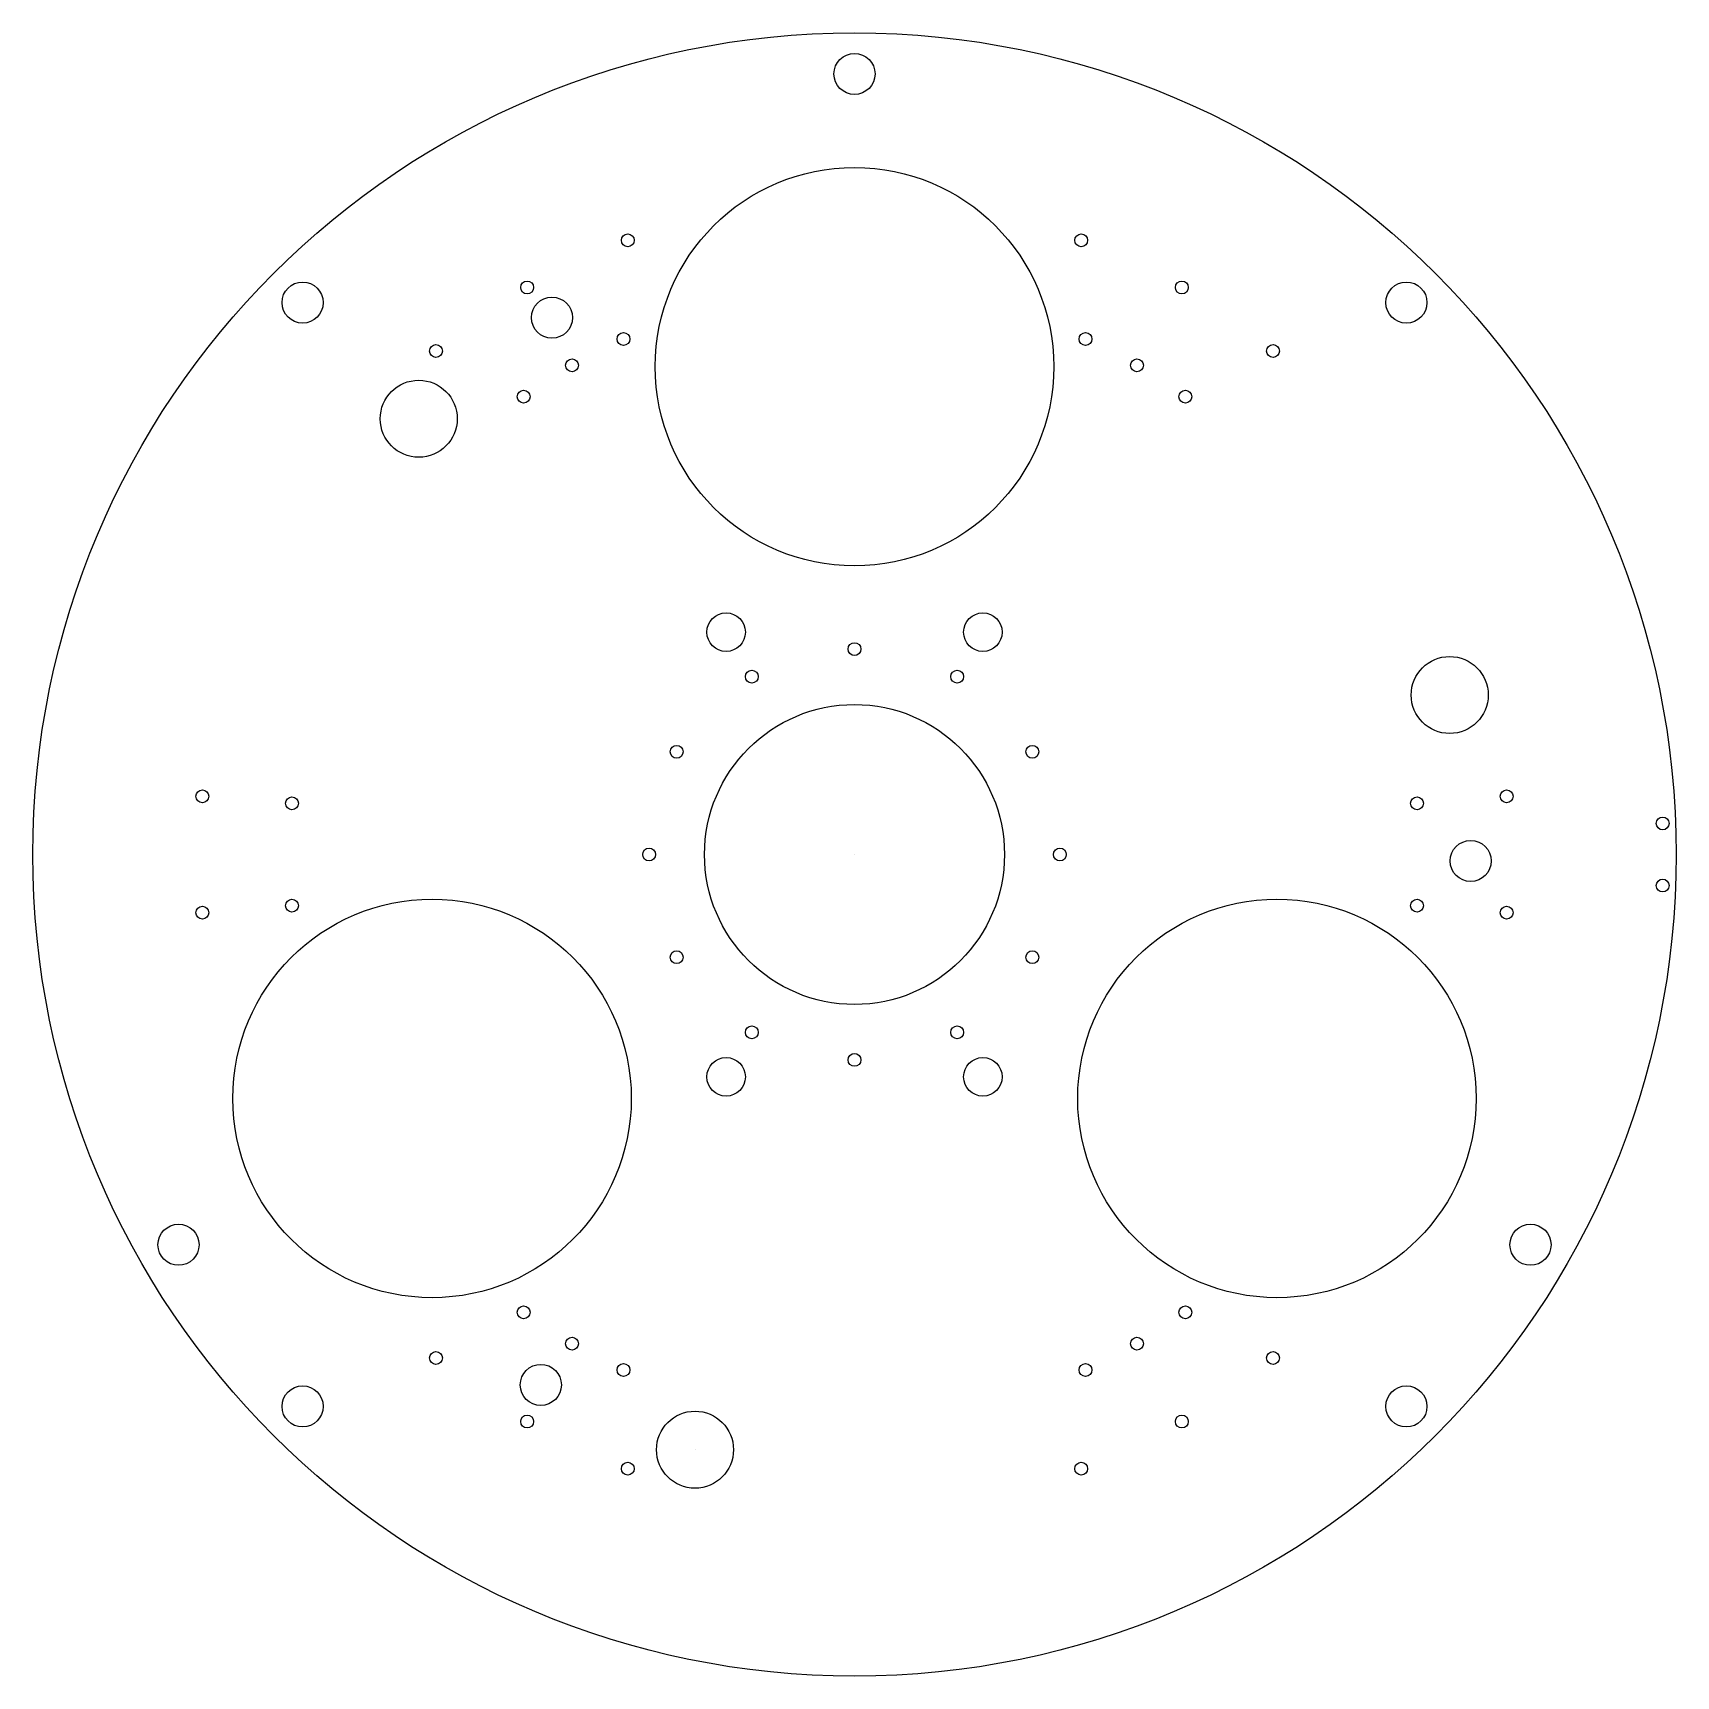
# Model space of a CAD drawing. Header units: inches. Extents: x -116 to 250, y -285 to 80.
# Drawn here: x 107.71 to 139.71, y -99.2 to -67.2 of the extents above; entities that cross this region are included whole.
import ezdxf

# ---------------------------------------------------------------- set-up
doc = ezdxf.new("R2010")
doc.units = ezdxf.units.IN
doc.header["$MEASUREMENT"] = 0

msp = doc.modelspace()

# ---------------------------------------------------------------- linework, layer by layer
at = {"color": 1}
for p, q in [((123.71334, -83.20123), (123.71334, -83.20123)), ((120.60751, -94.79233), (120.60751, -94.79233))]:
    msp.add_line(p, q, dxfattribs=at)
for centre, radius in [((123.71334, -83.20123), 16), ((123.71334, -68.00123), 0.4), ((123.71334, -73.70123), 3.88), ((119.29826, -71.24006), 0.125), ((128.12842, -71.24006), 0.125), ((112.96532, -72.4532), 0.4), ((117.33834, -72.1594), 0.125), ((130.08834, -72.1594), 0.125), ((134.46137, -72.4532), 0.4), ((117.8225, -72.74666), 0.4), ((115.56221, -73.39707), 0.125), ((119.2147, -73.16319), 0.125), ((128.21199, -73.16319), 0.125), ((131.86448, -73.39707), 0.125), ((118.21334, -73.67495), 0.125), ((129.21334, -73.67495), 0.125), ((129.21334, -73.67495), 0.125), ((115.22806, -74.71594), 0.75), ((117.26947, -74.28627), 0.125), ((130.15722, -74.28627), 0.125), ((121.21334, -78.8711), 0.375), ((126.21334, -78.8711), 0.375), ((123.71334, -79.20123), 0.125), ((135.30445, -80.0954), 0.75), ((121.71334, -79.73712), 0.125), ((125.71334, -79.73712), 0.125), ((123.71334, -83.20123), 2.92), ((120.24924, -81.20123), 0.125), ((127.17744, -81.20123), 0.125), ((111.01382, -82.06782), 0.125), ((112.75861, -82.20427), 0.125), ((134.66807, -82.20427), 0.125), ((136.41287, -82.06782), 0.125), ((139.45173, -82.59662), 0.125), ((119.71334, -83.20123), 0.125), ((127.71334, -83.20123), 0.125), ((135.71268, -83.32689), 0.4), ((139.45173, -83.80583), 0.125), ((115.4861, -87.95123), 3.88), ((112.75861, -84.19818), 0.125), ((131.94058, -87.95123), 3.88), ((134.66807, -84.19818), 0.125), ((111.01382, -84.33463), 0.125), ((136.41287, -84.33463), 0.125), ((120.24924, -85.20123), 0.125), ((127.17744, -85.20123), 0.125), ((121.71334, -86.66533), 0.125), ((125.71334, -86.66533), 0.125), ((121.21334, -87.53135), 0.375), ((123.71334, -87.20123), 0.125), ((126.21334, -87.53135), 0.375), ((110.54976, -90.80123), 0.4), ((136.87693, -90.80123), 0.4), ((117.26947, -92.11618), 0.125), ((130.15722, -92.11618), 0.125), ((118.21334, -92.7275), 0.125), ((129.21334, -92.7275), 0.125), ((115.56221, -93.00538), 0.125), ((119.2147, -93.23926), 0.125), ((128.21199, -93.23926), 0.125), ((131.86448, -93.00538), 0.125), ((117.60484, -93.53013), 0.4), ((112.96532, -93.94925), 0.4), ((134.46137, -93.94925), 0.4), ((120.60751, -94.79233), 0.75), ((117.33834, -94.24305), 0.125), ((130.08834, -94.24305), 0.125), ((119.29826, -95.16239), 0.125), ((128.12842, -95.16239), 0.125)]:
    msp.add_circle(centre, radius, dxfattribs=at)

doc.saveas('drawing.dxf')
